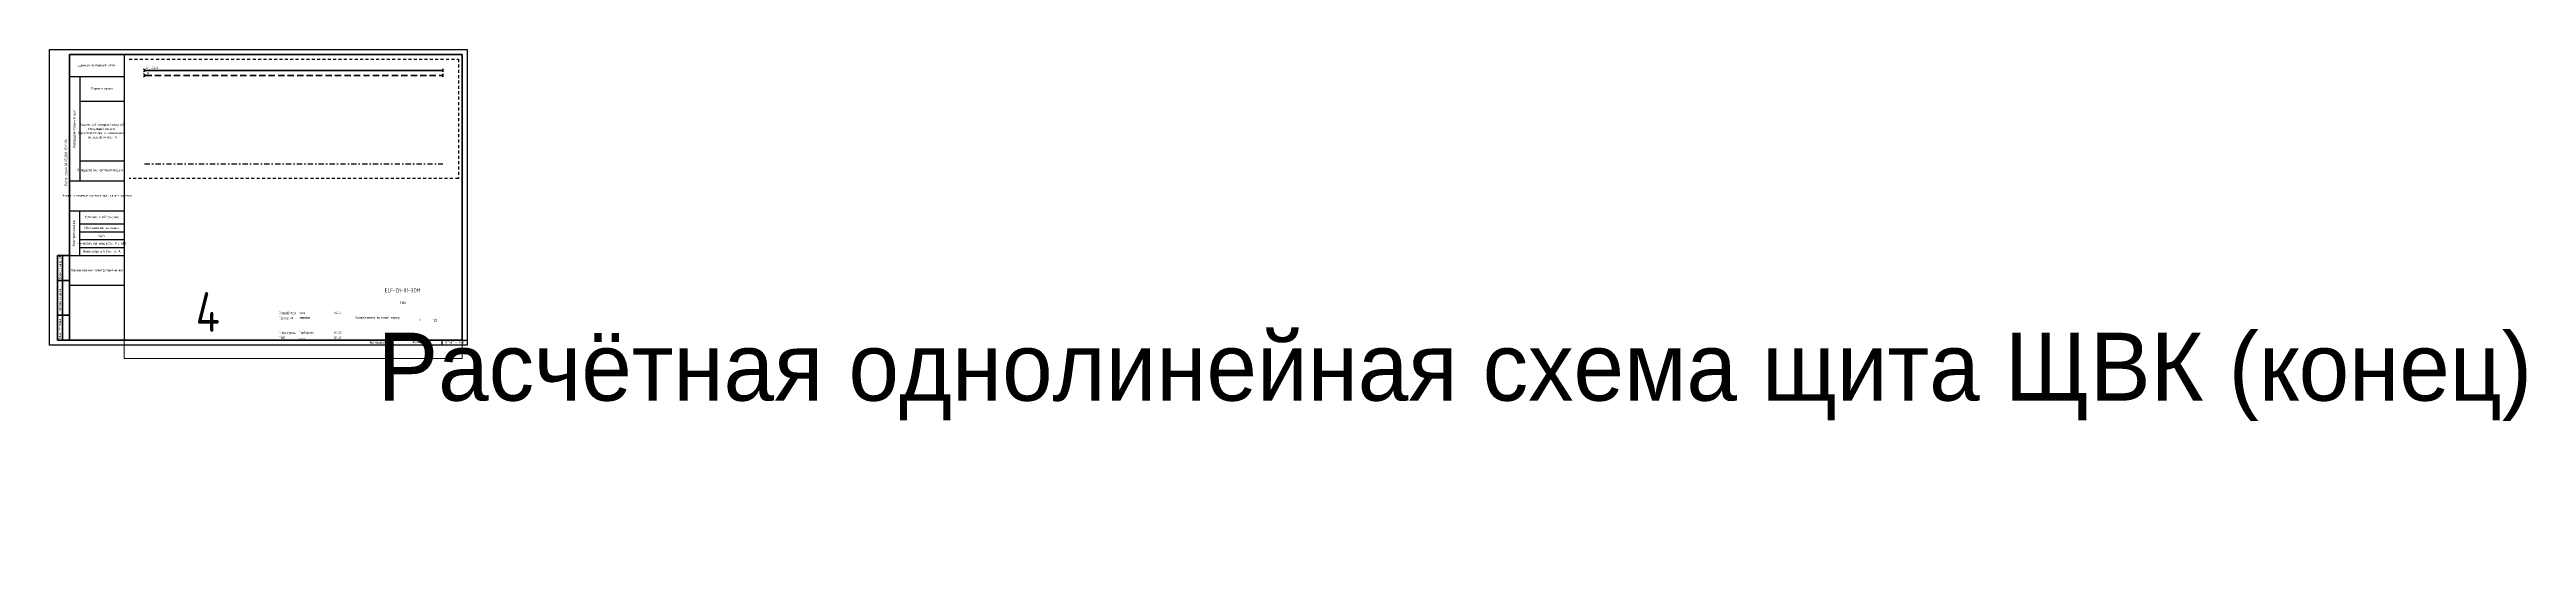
# Paper-space layout 'ЩР (4)' of a CAD drawing. Header units: millimetres. Extents: x 0 to 2491, y -218 to 297.
# The model-space entities are those that its viewports show. They can reach past a viewport. Long polylines and large blocks are cut down to what shows.
import ezdxf
from ezdxf.enums import TextEntityAlignment as Align

# ---------------------------------------------------------------- set-up
doc = ezdxf.new("R2018")
doc.units = ezdxf.units.MM
for name, pattern in [('HIDDEN2', [4.7625, 3.175, -1.5875]), ('JIS_02_0.7', [1.35, 0.75, -0.6]), ('Штрихштриховая', [10.936111, 5.291667, -2.116667, 1.411111, -2.116667])]:
    doc.linetypes.add(name, pattern=pattern)
doc.layers.add('0_UNC Defpoints ЭОМ', color=6, linetype='Continuous', plot=False)
doc.layers.add('0_Рамка', color=7, linetype='Continuous')
doc.styles.get("Standard").update_dxf_attribs({"font": 'arial.ttf'})
doc.styles.add('UNC_A', font='GOST2304A_0.ttf')
doc.styles.add('Unecom', font='GOST2304A_0.ttf', dxfattribs={"height": 2.5})
doc.styles.add('СПДС', font='isocpeur.ttf', dxfattribs={"width": 0.8, "height": 2.5})

# ---------------------------------------------------------------- blocks, each defined once
blk = doc.blocks.new('*U169')
at = {"lineweight": 60, "ltscale": 10}
for p, q in [((20, 292), (415, 292)), ((20, 5), (20, 292)), ((415, 292), (415, 5)), ((8, 90), (20, 90)), ((8, 5), (8, 90)), ((13, 90), (13, 5)), ((20, 90), (20, 5)), ((20, 90), (20, 5)), ((8, 65), (20, 65)), ((8, 30), (20, 30)), ((20, 5), (8, 5)), ((415, 5), (20, 5))]:
    blk.add_line(p, q, dxfattribs=at)
at = {"layer": '0_UNC Defpoints ЭОМ', "ltscale": 10}
blk.add_lwpolyline([(420, 0), (0, 0), (0, 297), (420, 297)], close=True, dxfattribs=at)
at = {"layer": '0_UNC Defpoints ЭОМ', "lineweight": 30}
blk.add_lwpolyline([(395, 5), (420, 5), (420, 0), (395, 0)], close=True, dxfattribs=at)
at = {"char_height": 2.5, "attachment_point": 4, "rotation": 90, "style": 'Unecom'}
for s, insert, width in [('{\\fGOST type A|b0|i1|c204|p34; }Взамен инв. №', (10.5, 65), 25), (' Подпись и дата', (10.5, 30), 35), (' Инв. № подл.', (10.5, 5), 24.419)]:
    blk.add_mtext(s, dxfattribs=dict(at, insert=insert, width=width))
at = {"style": 'Unecom'}
for s, insert, char_height, width, attachment_point, line_spacing_factor in [('ELF-D1-01-ЭОМ', (355, 55), 4, 120, 5, 2), ('Разработал', (230.7, 32), 2.5, 20, 4, 2), ('Проверил', (230.7, 27), 2.5, 20, 4, 2), ('Ким', (250.8, 32.5), 2.5, 19.921, 4, 2), ('Вересов', (250.8, 27.5), 2.5, 19.921, 4, 2), ('04.25', (290, 32.5), 2.5, 10, 5, 2), ('Хозяйственно-бытовой корпус', (330, 27.5), 2.5, 70, 5, 1.5), ('D100', (355, 42.5), 2.5, 115, 5, 1.5), ('Р', (372.5, 25), 2.5, 15, 5, 2), ('Н.Контроль', (230.7, 12), 2.5, 20, 4, 2), ('ГИП', (230.7, 7.3), 2.5, 20, 4, 2), ('----', (250.8, 7), 2.5, 19.921, 4, 2), ('Гарбарчук', (250.8, 12.5), 2.5, 19.921, 4, 2), ('04.25', (290, 12.5), 2.5, 10, 5, 2), ('04.25', (290, 7.5), 2.5, 10, 5, 2)]:
    blk.add_mtext(s, dxfattribs=dict(at, insert=insert, char_height=char_height, width=width, attachment_point=attachment_point, line_spacing_factor=line_spacing_factor))
at = {"char_height": 2.5, "attachment_point": 4, "style": 'Unecom'}
for s, insert, width in [('Формат  ', (364.9, 2.6), 50), ('\\pi1; ', (250, -133.2), 20), ('\\pi1; ', (250, -133.2), 20), ('\\pxi0.4; ', (250, -133.2), 20), ('\\pi1; ', (512.5, -218.3), 20), ('\\pi1; ', (512.5, -218.3), 20), ('\\pxi0.4; ', (512.5, -218.3), 20)]:
    blk.add_mtext(s, dxfattribs=dict(at, insert=insert, width=width))
at = {"style": 'Unecom'}
blk.add_attdef('ЛИСТ_№', text='', height=2.5, dxfattribs=at).set_placement((387.5, 25), align=Align.MIDDLE_CENTER)
blk.add_attdef('КОЛ-ВО_ЛИСТОВ', text='', height=2.5, dxfattribs=at).set_placement((404.7, 23.7), align=Align.CENTER)
at = {"lineweight": 30, "flags": 104}
blk.add_attdef('ОПИСАНИЕ_ЛИСТА', text='', height=2.5, dxfattribs=at).set_placement((329.9, 12.5), align=Align.MIDDLE_CENTER)
at = {"style": 'Unecom', "flags": 8}
blk.add_attdef('ФОРМАТ_БУМАГИ', (379.4, 1.3), '', height=2.5, dxfattribs=at)
at = {"layer": '0_Рамка', "style": 'СПДС', "width": 0.8}
blk.add_text('Распечатано 06.05.2021 13:41:06', height=2.5, rotation=90, dxfattribs=at).set_placement((16.5, 160), align=Align.MIDDLE_LEFT)
at = {"layer": 'Defpoints', "insert": (330, 2.5), "char_height": 2.5, "width": 70, "attachment_point": 5, "style": 'Unecom'}
blk.add_mtext('Копировал', dxfattribs=at)
blk = doc.blocks.new('_Боковик_схема Юником')
at = {"color": 0, "lineweight": -2, "ltscale": 3}
blk.add_lwpolyline([(0, 232), (55, 232), (55, 0), (0, 0)], close=True, dxfattribs=at)
for points in [[(0, 210), (55, 210), (55, 125), (10.3, 125)], [(10.3, 210), (10.3, 105)], [(10.3, 185), (55, 185)], [(0, 105), (55, 105)], [(0, 75), (55, 75)], [(10, 75), (10, 30)], [(10, 62), (51.8, 62)], [(10, 62), (55, 62)], [(10, 54), (55, 54)], [(0, 30), (55, 30)], [(10, 46), (55, 46)], [(10, 38), (55, 38)]]:
    blk.add_lwpolyline(points, dxfattribs=at)
at = {"color": 0, "lineweight": -2, "char_height": 2.5, "attachment_point": 5, "style": 'Unecom'}
for s, insert, width in [('Данные питающей сети', (27.5, 221), 55), ('Сборные шины', (32.6, 197.5), 44.736), ('Защитный аппарат/вводной отходящей линии.\\PХарактеристика, номинальный ток, расцепитель, А.', (32.6, 155), 44.736), ('Оборудование автоматизации', (31, 115.7), 37.884), ('Марка и сечение проводника, длина участка', (27.5, 90), 55), ('Обозначение на плане', (32.5, 58), 45), ('Условное изображение', (32.5, 68.5), 45), ('Фаза', (32.5, 50), 45), ('Номинальная мощность, Рн, кВт', (32.5, 42), 45), ('Номинальный ток, Iн, А', (32.5, 34), 45), ('Наименование электроприемника', (27.5, 15), 55)]:
    blk.add_mtext(s, dxfattribs=dict(at, insert=insert, width=width))
at = {"color": 0, "lineweight": -2, "char_height": 2.5, "attachment_point": 5, "rotation": 90, "style": 'Unecom'}
for s, insert, width in [('Распределительный щит', (5.1, 157.5), 105), ('Электроприемник', (4.6, 52.5), 45)]:
    blk.add_mtext(s, dxfattribs=dict(at, insert=insert, width=width))
blk = doc.blocks.new('*U166')
at = {"lineweight": 40}
for p, q in [((0, 0), (-2, 1.5)), ((0, 0), (-2, -1.5)), ((0, -5), (-2, -3.5)), ((0, -5), (-2, -6.5))]:
    blk.add_line(p, q, dxfattribs=at)
at = {"linetype": 'ByBlock', "lineweight": 40}
for points in [[(0, 0), (299.1, 0)], [(299.1, 1.5), (299.1, -1.5)], [(299.1, -3.5), (299.1, -6.5)]]:
    blk.add_lwpolyline(points, dxfattribs=at)
at = {"color": 4, "linetype": 'HIDDEN2', "lineweight": 40, "ltscale": 2}
blk.add_lwpolyline([(0, -5), (299.1, -5)], dxfattribs=at)
at = {"insert": (1.2, -1.6), "char_height": 2.5, "attachment_point": 1, "style": 'UNC_A'}
blk.add_mtext_dynamic_manual_height_columns('N', width=3.844, gutter_width=12.5, heights=[0], dxfattribs=at)
at = {"style": 'UNC_A'}
blk.add_attdef('ЛИНИЯ', (1, 1.5), '', height=2.5, dxfattribs=at)

msp = doc.modelspace()

# ---------------------------------------------------------------- linework, layer by layer
at = {"color": 6}
for points in [[(1075, 1578), (735, 1578), (735, 1291), (1075, 1291), (1075, 1578)], [(1415, 1578), (1075, 1578), (1075, 1291), (1415, 1291), (1415, 1578)], [(1755, 1578), (1415, 1578), (1415, 1291), (1755, 1291), (1755, 1578)]]:
    msp.add_lwpolyline(points, dxfattribs=at)
at = {"linetype": 'JIS_02_0.7', "ltscale": 4}
msp.add_lwpolyline([(1080.1, 1573.5), (1411.1, 1573.5), (1411.1, 1453.5), (1080.1, 1453.5)], dxfattribs=at)
at = {"color": 3, "linetype": 'Штрихштриховая'}
msp.add_lwpolyline([(1095.6, 1468.1), (1395.6, 1468.1)], dxfattribs=at)

# ---------------------------------------------------------------- block references
msp.add_blockref('*U166', (1096.5, 1562)).add_auto_attribs({'ЛИНИЯ': 'L1,L2,L3'})

# ---------------------------------------------------------------- texts
at = {"layer": 'Defpoints', "color": 6, "insert": (1147, 1339.3), "char_height": 40, "attachment_point": 1, "style": 'Unecom'}
msp.add_mtext_dynamic_manual_height_columns('4', width=99.921, gutter_width=12.5, heights=[0], dxfattribs=at)

psp = doc.layouts.new('ЩР (4)')

# ---------------------------------------------------------------- block references
at = {"ltscale": 100}
ref = psp.add_blockref('*U169', (0, 0), dxfattribs=at)
ref.add_attrib('ФОРМАТ_БУМАГИ', 'А3', (379.4, 1.3), dxfattribs={"height": 2.5, "style": 'Unecom'})
ref.add_attrib('ЛИСТ_№', '122', dxfattribs={"height": 2.5, "style": 'Unecom'}).set_placement((387.5, 25), align=Align.MIDDLE_CENTER)
lines = psp.add_mtext('Расчётная однолинейная схема щита ЩВК (конец)', dxfattribs={"insert": (329.9, 12.5), "char_height": 68.284, "attachment_point": 1})
ref.add_attrib('ОПИСАНИЕ_ЛИСТА', '', (329.9, 12.5), dxfattribs={"flags": 104}).embed_mtext(lines)
at = {"lineweight": -3}
psp.add_blockref('_Боковик_схема Юником', (20, 60), dxfattribs=at)

# ---------------------------------------------------------------- texts
at = {"insert": (407.5, 2.5), "char_height": 2.5, "width": 25, "attachment_point": 5, "line_spacing_factor": 2, "style": 'Unecom'}
psp.add_mtext('М1\'-0" = 1\'-0"', dxfattribs=at)

# ---------------------------------------------------------------- viewports
at = {"layer": 'Defpoints', "color": 6}
psp.add_viewport(center=(245, 139.3), size=(340, 305.449), view_center_point=(1245, 1425.3), view_height=305.449, dxfattribs=at)

doc.saveas('drawing.dxf')
